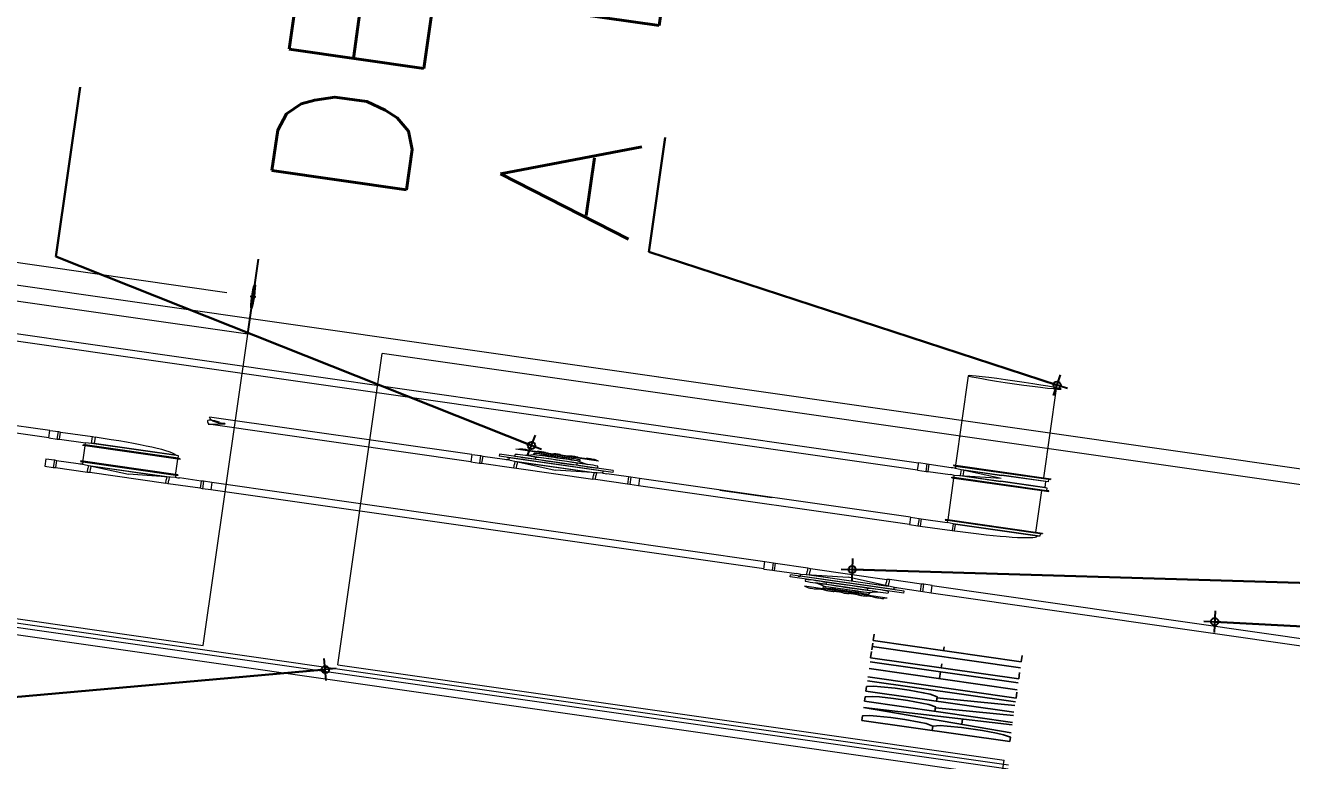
# Model space of a CAD drawing. Header units: millimetres. Extents: x -361192058 to 101130107379, y -14071650034 to 19218552450.
# Drawn here: x -125998.2 to -125827.1, y 41804.2 to 41903.6 of the extents above; entities that cross this region are included whole.
import ezdxf
from ezdxf.enums import TextEntityAlignment as Align

# ---------------------------------------------------------------- set-up
doc = ezdxf.new("R2010")
doc.units = ezdxf.units.MM
doc.header["$LTSCALE"] = 0.5
for name, color, linetype in [('02', 2, 'Continuous'), ('APBAN', 4, 'Continuous'), ('parede', 2, 'Continuous'), ('TEXT02', 3, 'Continuous'), ('tubulação esg', 4, 'Continuous')]:
    doc.layers.add(name, color=color, linetype=linetype)
doc.styles.add('COTAS', font='romans.shx')
doc.styles.add('R80', font='simplex.shx', dxfattribs={"height": 0.2})
doc.styles.add('ROMANS', font='romans', dxfattribs={"height": 0.1})
doc.styles.get("Standard").update_dxf_attribs({"font": 'txt.shx', "height": 0.12})
doc.dimstyles.new('COTAS', dxfattribs={"dimtxt": 0.08, "dimasz": 0.06, "dimexe": 0.18, "dimexo": 0.0625, "dimgap": 0.05, "dimtad": 1, "dimdec": 4, "dimzin": 4, "dimdsep": 46, "dimtxsty": 'R80', "dimblk1": 'DOT', "dimblk2": 'DOT', "dimsah": 1, "dimcen": 0.09, "dimse1": 1, "dimse2": 1, "dimclrt": 150, "dimadec": 0, "dimazin": 0, "dimtfac": 1, "dimtdec": 4, "dimtmove": 2, "dimatfit": 3, "dimldrblk": 'DOT', "dimfxl": 0, "dimtolj": 1, "dimtzin": 0, "dimarcsym": 0})

# ---------------------------------------------------------------- blocks, each defined once
blk = doc.blocks.new('_Dot')
at = {"color": 0, "lineweight": -2}
blk.add_line((-0.5, 0), (-1, 0), dxfattribs=at)
at = {"color": 0, "const_width": 0.5}
blk.add_lwpolyline([(-0.25, 0, 1), (0.25, 0, 1)], format="xyb", close=True, dxfattribs=at)
blk = doc.blocks.new('DOT')
for p, q in [((0, -1.5), (0, 1.5)), ((1.5, 0), (-1.5, 0))]:
    blk.add_line(p, q)
blk.add_circle((0, 0), 0.5)
blk = doc.blocks.new('BOLA')
for p, q in [((0, -1.435), (0, 1.435)), ((-1.435, 0), (1.435, 0))]:
    blk.add_line(p, q)
blk.add_circle((0, 0), 0.452)
blk = doc.blocks.new('APROVADO QUADRA 21.2 MBVII')
at = {"layer": '02', "color": 7, "lineweight": 18}
blk.add_line((4520.7755, 2279.1536), (4520.7755, 2282.6581), dxfattribs=at)
at = {"layer": 'parede', "color": 7, "lineweight": 18}
for p, q in [((4509.9035, 2283.7343), (4509.9035, 2271.2071)), ((4520.1131, 2275.3811), (4520.1131, 2283.7343)), ((4510.3676, 2283.425), (4510.3676, 2279.0936)), ((4519.649, 2279.0936), (4519.649, 2283.425)), ((4510.3676, 2279.0936), (4519.649, 2279.0936)), ((4510.3676, 2278.7843), (4510.3676, 2277.2532)), ((4510.3676, 2278.7843), (4519.649, 2278.7843)), ((4519.649, 2275.5048), (4519.649, 2278.7843)), ((4510.1067, 2277.2532), (4510.3676, 2277.2532))]:
    blk.add_line(p, q, dxfattribs=at)
at = {"layer": 'tubulação esg', "lineweight": 18}
for p, q in [((4510.1226, 2282.9809), (4510.1226, 2277.2413)), ((4510.2439, 2282.9809), (4510.2439, 2277.2413)), ((4515.793, 2279.5082), (4515.793, 2282.8977)), ((4516.0073, 2279.5082), (4516.0073, 2282.8977)), ((4518.4859, 2282.9002), (4518.485, 2277.5411)), ((4518.6887, 2277.5411), (4518.6887, 2282.9002)), ((4514.9451, 2279.5082), (4514.9451, 2279.4886)), ((4515.1682, 2279.5082), (4514.9451, 2279.5082)), ((4515.1682, 2279.5082), (4515.1682, 2279.4886)), ((4515.7885, 2279.5082), (4516.0117, 2279.5082)), ((4515.7885, 2279.5082), (4515.7885, 2279.4886)), ((4516.0117, 2279.5082), (4516.0117, 2279.4886)), ((4514.9451, 2279.4886), (4514.95, 2279.4837)), ((4515.1682, 2279.4886), (4514.9451, 2279.4886)), ((4514.95, 2279.4837), (4514.95, 2279.4103)), ((4515.1634, 2279.4837), (4514.95, 2279.4837)), ((4515.1682, 2279.4886), (4515.1634, 2279.4837)), ((4515.1634, 2279.4837), (4515.1634, 2279.4338)), ((4515.7885, 2279.4886), (4516.0117, 2279.4886)), ((4515.7885, 2279.4886), (4515.7934, 2279.4837)), ((4515.7934, 2279.4837), (4516.0068, 2279.4837)), ((4515.7934, 2279.4837), (4515.7934, 2279.424)), ((4516.0117, 2279.4886), (4516.0068, 2279.4837)), ((4516.0068, 2279.4837), (4516.0068, 2279.4103)), ((4515.1634, 2279.424), (4515.0567, 2279.3173)), ((4515.2231, 2279.424), (4515.1731, 2279.424)), ((4515.228, 2279.4289), (4515.2231, 2279.424)), ((4515.2231, 2279.2106), (4515.2231, 2279.424)), ((4515.2231, 2279.424), (4515.7093, 2279.424)), ((4515.2475, 2279.4289), (4515.228, 2279.4289)), ((4515.228, 2279.2057), (4515.228, 2279.4289)), ((4515.2475, 2279.2057), (4515.2475, 2279.4289)), ((4515.7093, 2279.2057), (4515.7093, 2279.4289)), ((4515.7093, 2279.4289), (4515.7288, 2279.4289)), ((4515.7288, 2279.2057), (4515.7288, 2279.4289)), ((4515.7288, 2279.4289), (4515.7337, 2279.424)), ((4515.7337, 2279.2106), (4515.7337, 2279.424)), ((4515.7337, 2279.424), (4515.7934, 2279.424)), ((4515.8071, 2279.4103), (4515.7934, 2279.424)), ((4514.95, 2279.4103), (4514.9559, 2279.4043)), ((4514.95, 2279.4103), (4515.0567, 2279.4103)), ((4514.9558, 2279.4044), (4514.9558, 2279.2302)), ((4514.9559, 2279.4043), (4515.0567, 2279.4043)), ((4515.1496, 2279.4103), (4515.0567, 2279.4103)), ((4515.1437, 2279.4043), (4515.0567, 2279.4043)), ((4515.1437, 2279.4043), (4515.1437, 2279.2302)), ((4515.1496, 2279.4103), (4515.1496, 2279.2243)), ((4515.8071, 2279.4103), (4516.0068, 2279.4103)), ((4515.8071, 2279.2106), (4515.8071, 2279.4103)), ((4515.8131, 2279.4043), (4515.8071, 2279.4103)), ((4516.0009, 2279.4043), (4515.8131, 2279.4043)), ((4515.8131, 2279.2165), (4515.8131, 2279.4043)), ((4516.0068, 2279.4103), (4516.0009, 2279.4043)), ((4515.1634, 2279.2106), (4515.0567, 2279.3173)), ((4514.95, 2279.2243), (4514.9559, 2279.2302)), ((4514.95, 2279.1509), (4514.95, 2279.2243)), ((4514.95, 2279.2243), (4515.0567, 2279.2243)), ((4514.9559, 2279.2302), (4515.0567, 2279.2302)), ((4515.1437, 2279.2302), (4515.0567, 2279.2302)), ((4515.1496, 2279.2243), (4515.0567, 2279.2243)), ((4515.2231, 2279.2106), (4515.1731, 2279.2106)), ((4515.228, 2279.2057), (4515.2231, 2279.2106)), ((4515.2231, 2279.2106), (4515.7093, 2279.2106)), ((4515.7288, 2279.2057), (4515.7337, 2279.2106)), ((4515.7337, 2279.2106), (4515.8071, 2279.2106)), ((4515.8071, 2279.2106), (4515.8131, 2279.2165)), ((4515.1634, 2279.1509), (4515.1634, 2279.2008)), ((4515.2475, 2279.2057), (4515.228, 2279.2057)), ((4515.7093, 2279.2057), (4515.7288, 2279.2057)), ((4516.8568, 2278.5498), (4516.8568, 2279.1532)), ((4517.0702, 2278.5498), (4517.0702, 2279.1532)), ((4514.9451, 2279.146), (4514.95, 2279.1509)), ((4514.9451, 2279.1264), (4514.9451, 2279.146)), ((4515.1682, 2279.146), (4514.9451, 2279.146)), ((4515.1682, 2279.1264), (4514.9451, 2279.1264)), ((4515.1634, 2279.1509), (4514.95, 2279.1509)), ((4514.95, 2277.8557), (4514.95, 2279.1264)), ((4515.1682, 2279.146), (4515.1634, 2279.1509)), ((4515.1634, 2277.8557), (4515.1634, 2279.1264)), ((4515.1682, 2279.1264), (4515.1682, 2279.146)), ((4516.851, 2278.5498), (4516.851, 2278.5301)), ((4517.076, 2278.5498), (4516.851, 2278.5498)), ((4517.076, 2278.5498), (4516.851, 2278.5498)), ((4517.076, 2278.5498), (4517.076, 2278.5301)), ((4517.076, 2278.5301), (4516.851, 2278.5301)), ((4516.851, 2278.5301), (4516.8559, 2278.5252)), ((4516.8559, 2278.5252), (4516.8559, 2278.4512)), ((4517.071, 2278.5252), (4516.8559, 2278.5252)), ((4517.076, 2278.5301), (4517.071, 2278.5252)), ((4517.071, 2278.5252), (4517.071, 2278.4749)), ((4517.071, 2278.465), (4516.9635, 2278.3574)), ((4517.1312, 2278.465), (4517.0809, 2278.465)), ((4517.1361, 2278.4699), (4517.1312, 2278.465)), ((4517.1312, 2278.2499), (4517.1312, 2278.465)), ((4517.1975, 2278.4882), (4517.1361, 2278.4882)), ((4517.1361, 2278.2267), (4517.1361, 2278.4882)), ((4517.1975, 2278.2267), (4517.1975, 2278.4882)), ((4516.8559, 2278.4512), (4516.9635, 2278.4512)), ((4516.8559, 2278.4512), (4516.8619, 2278.4452)), ((4516.8618, 2278.4453), (4516.8618, 2278.2696)), ((4516.8619, 2278.4452), (4516.9635, 2278.4452)), ((4517.0572, 2278.4512), (4516.9635, 2278.4512)), ((4517.0512, 2278.4452), (4516.9635, 2278.4452)), ((4517.0512, 2278.4452), (4517.0512, 2278.2697)), ((4517.0572, 2278.4512), (4517.0572, 2278.2637)), ((4517.2073, 2278.4525), (4517.2555, 2278.4525)), ((4517.4096, 2278.4525), (4517.4319, 2278.4447)), ((4517.4096, 2278.2624), (4517.4096, 2278.4525)), ((4517.2073, 2278.405), (4517.2555, 2278.405)), ((4517.333, 2278.405), (4517.2653, 2278.4287)), ((4517.2653, 2278.2862), (4517.2653, 2278.4287)), ((4517.3384, 2278.4107), (4517.3654, 2278.4107)), ((4517.333, 2278.3175), (4517.333, 2278.3974)), ((4517.333, 2278.3308), (4517.333, 2278.3841)), ((4517.3384, 2278.3841), (4517.3654, 2278.3841)), ((4517.3709, 2278.3175), (4517.3709, 2278.3974)), ((4517.071, 2278.2499), (4516.9635, 2278.3574)), ((4517.3709, 2278.3697), (4517.4096, 2278.3697)), ((4517.3384, 2278.3308), (4517.3654, 2278.3308)), ((4517.3709, 2278.3452), (4517.4096, 2278.3452)), ((4517.2073, 2278.3099), (4517.2555, 2278.3099)), ((4517.333, 2278.3099), (4517.2653, 2278.2862)), ((4517.3384, 2278.3042), (4517.3654, 2278.3042)), ((4516.8559, 2278.2637), (4516.8619, 2278.2697)), ((4516.8559, 2278.2637), (4516.9635, 2278.2637)), ((4516.8559, 2278.1897), (4516.8559, 2278.2637)), ((4516.8619, 2278.2697), (4516.9635, 2278.2697)), ((4517.0512, 2278.2697), (4516.9635, 2278.2697)), ((4517.0572, 2278.2637), (4516.9635, 2278.2637)), ((4517.2073, 2278.2624), (4517.2555, 2278.2624)), ((4517.4096, 2278.2624), (4517.4319, 2278.2702)), ((4517.071, 2278.1897), (4517.071, 2278.24)), ((4517.1312, 2278.2499), (4517.0809, 2278.2499)), ((4517.1361, 2278.245), (4517.1312, 2278.2499)), ((4517.1975, 2278.2267), (4517.1361, 2278.2267)), ((4516.851, 2278.1848), (4516.8559, 2278.1897)), ((4517.076, 2278.1848), (4516.851, 2278.1848)), ((4516.851, 2278.165), (4516.851, 2278.1848)), ((4517.071, 2278.1897), (4516.8559, 2278.1897)), ((4517.076, 2278.1848), (4517.071, 2278.1897)), ((4517.076, 2278.165), (4517.076, 2278.1848)), ((4517.076, 2278.165), (4516.851, 2278.165)), ((4516.8568, 2277.542), (4516.8568, 2278.165)), ((4517.071, 2277.542), (4517.071, 2278.165)), ((4514.9442, 2277.8557), (4514.9442, 2277.836)), ((4514.9442, 2277.8557), (4515.1691, 2277.8557)), ((4514.9442, 2277.8557), (4515.1691, 2277.8557)), ((4515.1691, 2277.8557), (4515.1691, 2277.836)), ((4514.9442, 2277.836), (4514.9491, 2277.831)), ((4514.9442, 2277.836), (4515.1691, 2277.836)), ((4514.9491, 2277.831), (4514.9491, 2277.7807)), ((4514.9491, 2277.831), (4515.1642, 2277.831)), ((4515.1691, 2277.836), (4515.1642, 2277.831)), ((4515.1642, 2277.831), (4515.1642, 2277.757)), ((4514.8226, 2277.5325), (4514.8226, 2277.794)), ((4514.8226, 2277.794), (4514.884, 2277.794)), ((4514.884, 2277.5325), (4514.884, 2277.794)), ((4514.884, 2277.7758), (4514.8889, 2277.7708)), ((4514.8889, 2277.7708), (4514.9392, 2277.7708)), ((4514.8889, 2277.5557), (4514.8889, 2277.7708)), ((4514.9491, 2277.7708), (4515.0567, 2277.6633)), ((4514.6105, 2277.7583), (4514.5882, 2277.7505)), ((4514.6105, 2277.5682), (4514.6105, 2277.7583)), ((4514.8128, 2277.7583), (4514.7646, 2277.7583)), ((4514.9629, 2277.757), (4514.9629, 2277.5696)), ((4514.9629, 2277.757), (4515.0567, 2277.757)), ((4514.9689, 2277.751), (4514.9689, 2277.5755)), ((4514.9689, 2277.751), (4515.0567, 2277.751)), ((4515.1642, 2277.757), (4515.0567, 2277.757)), ((4515.1582, 2277.751), (4515.0567, 2277.751)), ((4515.1642, 2277.757), (4515.1582, 2277.751)), ((4515.1583, 2277.7511), (4515.1583, 2277.5755)), ((4514.6817, 2277.7165), (4514.6547, 2277.7165)), ((4514.6872, 2277.7108), (4514.7549, 2277.7346)), ((4514.7549, 2277.592), (4514.7549, 2277.7346)), ((4514.6492, 2277.6234), (4514.6492, 2277.7032)), ((4514.6817, 2277.6899), (4514.6547, 2277.6899)), ((4514.6872, 2277.6234), (4514.6872, 2277.7032)), ((4514.6872, 2277.6367), (4514.6872, 2277.6899)), ((4514.8128, 2277.7108), (4514.7646, 2277.7108)), ((4514.6492, 2277.6755), (4514.6105, 2277.6755)), ((4514.9491, 2277.5557), (4515.0567, 2277.6633)), ((4514.6492, 2277.6511), (4514.6105, 2277.6511)), ((4514.6817, 2277.6367), (4514.6547, 2277.6367)), ((4514.6817, 2277.6101), (4514.6547, 2277.6101)), ((4514.6872, 2277.6158), (4514.7549, 2277.592)), ((4514.8128, 2277.6158), (4514.7646, 2277.6158)), ((4514.6105, 2277.5682), (4514.5882, 2277.5761)), ((4514.8128, 2277.5682), (4514.7646, 2277.5682)), ((4514.9629, 2277.5696), (4515.0567, 2277.5696)), ((4514.9689, 2277.5755), (4515.0567, 2277.5755)), ((4515.1582, 2277.5755), (4515.0567, 2277.5755)), ((4515.1642, 2277.5696), (4515.0567, 2277.5696)), ((4515.1642, 2277.5696), (4515.1582, 2277.5755)), ((4515.1642, 2277.4956), (4515.1642, 2277.5696)), ((4514.884, 2277.5508), (4514.8889, 2277.5557)), ((4514.8889, 2277.5557), (4514.9392, 2277.5557)), ((4514.9491, 2277.4956), (4514.9491, 2277.5459)), ((4517.0751, 2277.542), (4516.8519, 2277.542)), ((4516.8519, 2277.542), (4516.8519, 2277.5224)), ((4517.0751, 2277.542), (4517.0751, 2277.5224)), ((4518.48, 2277.5411), (4518.7032, 2277.5411)), ((4518.48, 2277.5411), (4518.48, 2277.5216)), ((4518.7032, 2277.5411), (4518.7032, 2277.5216)), ((4514.8226, 2277.5325), (4514.884, 2277.5325)), ((4517.0751, 2277.5224), (4516.8519, 2277.5224)), ((4516.8519, 2277.5224), (4516.8568, 2277.5175)), ((4516.8568, 2277.5175), (4516.8568, 2277.4441)), ((4517.0702, 2277.5175), (4516.8568, 2277.5175)), ((4517.0751, 2277.5224), (4517.0702, 2277.5175)), ((4517.0702, 2277.5175), (4517.0702, 2277.4578)), ((4518.48, 2277.5216), (4518.7032, 2277.5216)), ((4518.48, 2277.5216), (4518.4849, 2277.5167)), ((4518.4849, 2277.5167), (4518.6983, 2277.5167)), ((4518.4849, 2277.5167), (4518.4849, 2277.4667)), ((4518.7032, 2277.5216), (4518.6983, 2277.5167)), ((4518.6983, 2277.5167), (4518.6983, 2277.4667)), ((4514.9442, 2277.4906), (4514.9491, 2277.4956)), ((4514.9442, 2277.4709), (4514.9442, 2277.4906)), ((4514.9442, 2277.4906), (4515.1691, 2277.4906)), ((4514.9491, 2277.4956), (4515.1642, 2277.4956)), ((4515.1691, 2277.4906), (4515.1642, 2277.4956)), ((4515.1691, 2277.4709), (4515.1691, 2277.4906)), ((4514.9442, 2277.4709), (4515.1691, 2277.4709)), ((4514.9495, 2277.4709), (4514.9495, 2276.0608)), ((4515.1642, 2277.4709), (4515.1642, 2276.0608)), ((4517.0565, 2277.4441), (4517.0702, 2277.4578)), ((4517.1299, 2277.4578), (4517.0702, 2277.4578)), ((4517.1348, 2277.4627), (4517.1299, 2277.4578)), ((4517.1299, 2277.2444), (4517.1299, 2277.4578)), ((4517.1348, 2277.2395), (4517.1348, 2277.4627)), ((4517.1544, 2277.4627), (4517.1348, 2277.4627)), ((4517.1544, 2277.2395), (4517.1544, 2277.4627)), ((4517.1544, 2277.4567), (4518.4007, 2277.4567)), ((4518.4007, 2277.4618), (4518.4007, 2277.2387)), ((4518.4007, 2277.4618), (4518.4203, 2277.4618)), ((4518.4203, 2277.4618), (4518.4203, 2277.2387)), ((4518.4203, 2277.4618), (4518.4252, 2277.4569)), ((4518.4252, 2277.4569), (4518.4252, 2277.2435)), ((4518.4252, 2277.4569), (4518.4751, 2277.4569)), ((4518.4849, 2277.4569), (4518.5916, 2277.3502)), ((4518.6983, 2277.4569), (4518.5916, 2277.3502)), ((4518.758, 2277.4569), (4518.7081, 2277.4569)), ((4518.7629, 2277.4618), (4518.758, 2277.4569)), ((4518.758, 2277.4569), (4518.758, 2277.2435)), ((4518.7629, 2277.4618), (4518.7629, 2277.2387)), ((4518.7825, 2277.4618), (4518.7629, 2277.4618)), ((4518.7825, 2277.4618), (4518.7825, 2277.2387)), ((4518.7825, 2277.4567), (4521.4449, 2277.4567)), ((4517.0565, 2277.4441), (4516.8568, 2277.4441)), ((4516.8568, 2277.4441), (4516.8627, 2277.4382)), ((4516.8627, 2277.4382), (4517.0505, 2277.4382)), ((4517.0505, 2277.4382), (4517.0565, 2277.4441)), ((4517.0505, 2277.2503), (4517.0505, 2277.4382)), ((4517.0565, 2277.2444), (4517.0565, 2277.4441)), ((4518.6846, 2277.4432), (4518.4986, 2277.4432)), ((4518.4986, 2277.4432), (4518.4986, 2277.3502)), ((4518.6787, 2277.4373), (4518.5046, 2277.4373)), ((4518.5046, 2277.4373), (4518.5046, 2277.3502)), ((4518.6787, 2277.4373), (4518.6787, 2277.3502)), ((4518.6846, 2277.4432), (4518.6846, 2277.3502)), ((4518.4986, 2277.2435), (4518.4986, 2277.3502)), ((4518.5046, 2277.2495), (4518.5046, 2277.3502)), ((4518.6787, 2277.2495), (4518.6787, 2277.3502)), ((4518.6846, 2277.2435), (4518.6846, 2277.3502)), ((4517.1544, 2277.2545), (4518.4007, 2277.2545)), ((4518.7825, 2277.2545), (4521.4449, 2277.2545)), ((4517.0565, 2277.2444), (4517.0505, 2277.2503)), ((4517.1299, 2277.2444), (4517.0565, 2277.2444)), ((4517.1348, 2277.2395), (4517.1299, 2277.2444)), ((4517.1544, 2277.2395), (4517.1348, 2277.2395)), ((4518.4007, 2277.2387), (4518.4203, 2277.2387)), ((4518.4203, 2277.2387), (4518.4252, 2277.2435)), ((4518.4252, 2277.2435), (4518.4986, 2277.2435)), ((4518.4986, 2277.2435), (4518.5046, 2277.2495)), ((4518.6787, 2277.2494), (4518.5045, 2277.2494)), ((4518.6846, 2277.2435), (4518.6787, 2277.2495)), ((4518.758, 2277.2435), (4518.6846, 2277.2435)), ((4518.7629, 2277.2387), (4518.758, 2277.2435)), ((4518.7825, 2277.2387), (4518.7629, 2277.2387))]:
    blk.add_line(p, q, dxfattribs=at)
at = {"layer": 'tubulação esg', "color": 84, "lineweight": 18}
blk.add_line((4517.0689, 2277.9798), (4517.0689, 2277.8609), dxfattribs=at)
at = {"layer": 'tubulação esg', "lineweight": 18}
for centre, radius, start, end in [((4515.1731, 2279.4338), 0.00979, 180, 270), ((4515.8081, 2279.4093), 0.1928, 271.4733, 358.5267), ((4515.1731, 2279.2008), 0.00979, 90, 180), ((4517.0809, 2278.4749), 0.00987, 180, 270), ((4517.2314, 2278.4287), 0.0339, 135.4223, 224.5777), ((4517.2314, 2278.4287), 0.0339, 315.4223, 44.5777), ((4517.4279, 2278.4331), 0.0122, 0, 70.6943), ((4517.4279, 2278.4331), 0.0122, 307.6906, 0), ((4517.3184, 2278.3574), 0.1208, 156.8351, 203.1649), ((4517.1445, 2278.3574), 0.1208, 336.8351, 23.1649), ((4517.3519, 2278.3974), 0.019, 135.4223, 224.5777), ((4517.3519, 2278.3974), 0.019, 315.4223, 44.5777), ((4517.4428, 2278.4138), 0.0122, 127.6906, 232.3094), ((4517.4279, 2278.3944), 0.0122, 0, 52.3094), ((4517.4006, 2278.3574), 0.0676, 156.8351, 203.1649), ((4517.3032, 2278.3574), 0.0676, 336.8351, 23.1649), ((4517.4428, 2278.3751), 0.0122, 127.6906, 232.3094), ((4517.4279, 2278.3944), 0.0122, 307.6906, 0), ((4517.4428, 2278.3398), 0.0122, 127.6906, 232.3094), ((4517.4279, 2278.3557), 0.0122, 0, 52.3094), ((4517.4279, 2278.3592), 0.0122, 307.6906, 0), ((4517.3519, 2278.3175), 0.019, 135.4223, 224.5777), ((4517.3519, 2278.3175), 0.019, 315.4223, 44.5777), ((4517.4279, 2278.3205), 0.0122, 0, 52.3094), ((4517.4279, 2278.3205), 0.0122, 307.6906, 0), ((4517.2314, 2278.2862), 0.0339, 135.4223, 224.5777), ((4517.2314, 2278.2862), 0.0339, 315.4223, 44.5777), ((4517.4428, 2278.3011), 0.0122, 127.6906, 232.3094), ((4517.4279, 2278.2818), 0.0122, 0, 52.3094), ((4517.4279, 2278.2818), 0.0122, 289.3057, 0), ((4517.0809, 2278.24), 0.00987, 90, 180), ((4514.9392, 2277.7807), 0.00987, 270, 0), ((4514.5922, 2277.739), 0.0122, 109.3057, 180), ((4514.7887, 2277.7346), 0.0339, 135.4223, 224.5777), ((4514.7887, 2277.7346), 0.0339, 315.4223, 44.5777), ((4514.5922, 2277.739), 0.0122, 180, 232.3094), ((4514.5773, 2277.7196), 0.0122, 307.6906, 52.3094), ((4514.6682, 2277.7032), 0.019, 135.4223, 224.5777), ((4514.6682, 2277.7032), 0.019, 315.4223, 44.5777), ((4514.5922, 2277.7003), 0.0122, 127.6906, 180), ((4514.5922, 2277.7003), 0.0122, 180, 232.3094), ((4514.5773, 2277.6809), 0.0122, 307.6906, 52.3094), ((4514.7169, 2277.6633), 0.0676, 156.8351, 203.1649), ((4514.6195, 2277.6633), 0.0676, 336.8351, 23.1649), ((4514.8757, 2277.6633), 0.1208, 156.8351, 203.1649), ((4514.7018, 2277.6633), 0.1208, 336.8351, 23.1649), ((4514.5922, 2277.6615), 0.0122, 127.6906, 180), ((4514.5922, 2277.665), 0.0122, 180, 232.3094), ((4514.5773, 2277.6457), 0.0122, 307.6906, 52.3094), ((4514.5922, 2277.6263), 0.0122, 127.6906, 180), ((4514.5922, 2277.6263), 0.0122, 180, 232.3094), ((4514.6682, 2277.6234), 0.019, 135.4223, 224.5777), ((4514.6682, 2277.6234), 0.019, 315.4223, 44.5777), ((4514.5922, 2277.5876), 0.0122, 127.6906, 180), ((4514.5773, 2277.607), 0.0122, 307.6906, 52.3094), ((4514.7887, 2277.592), 0.0339, 135.4223, 224.5777), ((4514.7887, 2277.592), 0.0339, 315.4223, 44.5777), ((4514.5922, 2277.5876), 0.0122, 180, 250.6943), ((4514.9392, 2277.5459), 0.00987, 0, 90), ((4518.4751, 2277.4667), 0.00979, 270, 0), ((4518.7081, 2277.4667), 0.00979, 180, 270), ((4517.0555, 2277.4431), 0.1928, 181.4733, 268.5267)]:
    blk.add_arc(centre, radius, start, end, dxfattribs=at)
at = {"layer": 'tubulação esg', "lineweight": 18, "extrusion": (0, 0, -1)}
blk.add_ellipse((4521.4497, 2277.3507), major_axis=(0, -0.1067), ratio=0.366698, dxfattribs=at)
at = {"layer": 'tubulação esg', "lineweight": 18}
for points in [[(4516.8568, 2279.1534), (4516.9412, 2279.1161), (4516.9901, 2279.1476), (4517.0702, 2279.1532)], [(4516.9635, 2279.1286), (4516.9211, 2279.1563), (4516.8621, 2279.1532)]]:
    blk.add_spline(points, degree=3, dxfattribs=at)
at = {"layer": '02', "color": 7, "lineweight": 18, "xscale": 0.06, "yscale": 0.06, "zscale": 0.06, "rotation": 270}
blk.add_blockref('BOLA', (4520.7755, 2279.0936), dxfattribs=at)
at = {"color": 0, "lineweight": 13, "flags": 8}
for p in [(4700.7247, 2280.1125), (4699.5738, 2277.8964), (4702.3546, 2276.195), (4703.6722, 2274.085), (4699.8445, 2272.2194), (4703.0488, 2270.137), (4703.0877, 2267.9803), (4700.6523, 2261.5216), (4700.7007, 2257.1593)]:
    blk.add_attdef('NIVEL', p, '', height=0.075, dxfattribs=at)
for rotation, width, p in [(90, 0.8, (4700.8205, 2275.7521)), (270, 0.6, (4703.8437, 2274.9021)), (90, 0.8, (4701.5575, 2268.5021)), (180, 0.6, (4651.1817, 2236.1931))]:
    blk.add_attdef('$PORTA', text='', height=0.09, rotation=rotation, dxfattribs=dict(at, width=width)).set_placement(p, align=Align.MIDDLE)
for p in [(4654.176, 2240.463), (4648.499, 2240.1923), (4637.8012, 2239.3845), (4633.4388, 2239.3361), (4656.3921, 2239.3121), (4652.4746, 2237.6822), (4646.4166, 2236.988), (4644.2598, 2236.9491), (4650.3646, 2236.3646)]:
    blk.add_attdef('NIVEL', p, '', height=0.075, rotation=270, dxfattribs=at)
at = {"color": 0, "lineweight": 13, "width": 0.8, "flags": 8}
for p in [(4652.0317, 2239.2163), (4644.7817, 2238.4793)]:
    blk.add_attdef('$PORTA', text='', height=0.09, dxfattribs=at).set_placement(p, align=Align.MIDDLE)
at = {"layer": 'APBAN', "lineweight": 18, "attachment_point": 4, "style": 'COTAS'}
for s, insert, char_height in [('REGISTRO DE\\PGAVETA %%C 1 1/2"', (4521.2286, 2280.0941), 0.309381), ('DESTINADO\\PA LIMPEZA.', (4523.848, 2278.6792), 0.30938)]:
    blk.add_mtext(s, dxfattribs=dict(at, insert=insert, char_height=char_height))
at = {"layer": 'TEXT02', "lineweight": 18, "style": 'ROMANS'}
blk.add_text('BARRILHETE', height=0.34032, dxfattribs=at).set_placement((4510.8736, 2277.5865), align=Align.TOP_LEFT)
at = {"layer": 'APBAN', "lineweight": 18, "annotation_type": 0, "has_hookline": 1}
for points, hookline_direction, text_width in [([(4510.1719, 2278.8109), (4507.5152, 2279.6821), (4507.4552, 2279.6821)], 1, 4.5818), ([(4517.5864, 2278.4188), (4521.1186, 2279.5505), (4521.1786, 2279.5505)], 0, 4.1693), ([(4521.5466, 2277.2545), (4523.738, 2278.2167), (4523.798, 2278.2167)], 0, 2.5192), ([(4515.2983, 2277.6564), (4520.5181, 2274.0959), (4520.5781, 2274.0959)], 0, 2.9907), ([(4515.2923, 2276.8234), (4520.8612, 2271.9689), (4520.9212, 2271.9689)], 0, 4.5818)]:
    blk.add_leader(points, dimstyle='COTAS', override={"dimldrblk": 'DOT'}, dxfattribs=dict(at, hookline_direction=hookline_direction, text_width=text_width))

msp = doc.modelspace()

# ---------------------------------------------------------------- block references
at = {"layer": '02', "color": 0, "lineweight": 30, "xscale": -4.574818403918471, "yscale": -59.40450511825884, "zscale": 4.574818403918471, "rotation": 261.8606972171988}
msp.add_blockref('APROVADO QUADRA 21.2 MBVII', (5129.041, 2225.201), dxfattribs=at)

doc.saveas('drawing.dxf')
